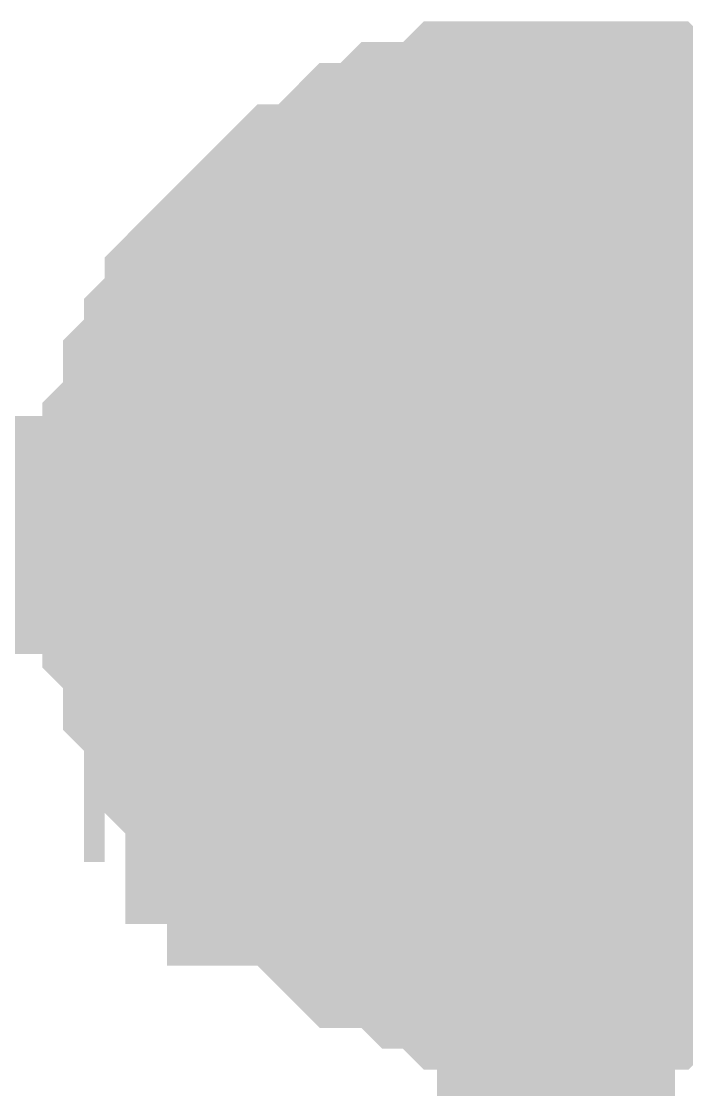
# Model space of a CAD drawing. Header units: inches. Extents: x 0 to 841, y 0 to 594.
# Drawn here: x 434.33 to 435.167, y 211.796 to 213.14 of the extents above; entities that cross this region are included whole.
import ezdxf

# ---------------------------------------------------------------- set-up
doc = ezdxf.new("R2010")
doc.units = ezdxf.units.IN
doc.layers.add('Sheet', color=255, linetype='Continuous')

msp = doc.modelspace()

# ---------------------------------------------------------------- linework, layer by layer
at = {"layer": 'Sheet'}
for points in [[(434.5062, 212.4938, 0.2997, 0.2997, 0), (434.5062, 212.5199, 0.2997, 0.2997, 0), (434.5062, 212.546, 0.2997, 0.2997, 0), (434.5062, 212.5721, 0.2997, 0.2997, 0), (434.5062, 212.5983, 0.2997, 0.2997, 0), (434.5323, 212.6244, 0.2997, 0.2997, 0), (434.5323, 212.6505, 0.2997, 0.2997, 0), (434.5323, 212.6767, 0.2997, 0.2997, 0), (434.5585, 212.7028, 0.2997, 0.2997, 0), (434.5585, 212.7028, 0.2997, 0.2997, 0), (434.5585, 212.7289, 0.2997, 0.2997, 0), (434.5846, 212.7551, 0.2997, 0.2997, 0), (434.5846, 212.7812, 0.2997, 0.2997, 0), (434.6107, 212.8073, 0.2997, 0.2997, 0), (434.6107, 212.8073, 0.2997, 0.2997, 0), (434.6369, 212.8335, 0.2997, 0.2997, 0), (434.663, 212.8596, 0.2997, 0.2997, 0), (434.663, 212.8596, 0.2997, 0.2997, 0), (434.6891, 212.8857, 0.2997, 0.2997, 0), (434.7153, 212.8857, 0.2997, 0.2997, 0), (434.7414, 212.9118, 0.2997, 0.2997, 0), (434.7414, 212.9118, 0.2997, 0.2997, 0), (434.7675, 212.938, 0.2997, 0.2997, 0), (434.7937, 212.938, 0.2997, 0.2997, 0), (434.8198, 212.9641, 0.2997, 0.2997, 0), (434.8459, 212.9641, 0.2997, 0.2997, 0), (434.872, 212.9641, 0.2997, 0.2997, 0), (434.872, 212.9641, 0.2997, 0.2997, 0), (434.8982, 212.9902, 0.2997, 0.2997, 0), (434.9243, 212.9902, 0.2997, 0.2997, 0), (434.9504, 212.9902, 0.2997, 0.2997, 0), (434.9766, 212.9902, 0.2997, 0.2997, 0), (435.0027, 212.9902, 0.2997, 0.2997, 0)], [(434.5062, 212.4938, 0.2997, 0.2997, 0), (434.5062, 212.5199, 0.2997, 0.2997, 0), (434.5062, 212.546, 0.2997, 0.2997, 0), (434.5062, 212.5721, 0.2997, 0.2997, 0), (434.5062, 212.5983, 0.2997, 0.2997, 0), (434.5323, 212.6244, 0.2997, 0.2997, 0), (434.5323, 212.6505, 0.2997, 0.2997, 0), (434.5323, 212.6767, 0.2997, 0.2997, 0), (434.5585, 212.7028, 0.2997, 0.2997, 0), (434.5585, 212.7028, 0.2997, 0.2997, 0), (434.5585, 212.7289, 0.2997, 0.2997, 0), (434.5846, 212.7551, 0.2997, 0.2997, 0), (434.5846, 212.7812, 0.2997, 0.2997, 0), (434.6107, 212.8073, 0.2997, 0.2997, 0), (434.6107, 212.8073, 0.2997, 0.2997, 0), (434.6369, 212.8335, 0.2997, 0.2997, 0), (434.663, 212.8596, 0.2997, 0.2997, 0), (434.663, 212.8596, 0.2997, 0.2997, 0), (434.6891, 212.8857, 0.2997, 0.2997, 0), (434.7153, 212.8857, 0.2997, 0.2997, 0), (434.7414, 212.9118, 0.2997, 0.2997, 0), (434.7414, 212.9118, 0.2997, 0.2997, 0), (434.7675, 212.938, 0.2997, 0.2997, 0), (434.7937, 212.938, 0.2997, 0.2997, 0), (434.8198, 212.9641, 0.2997, 0.2997, 0), (434.8459, 212.9641, 0.2997, 0.2997, 0), (434.872, 212.9641, 0.2997, 0.2997, 0), (434.872, 212.9641, 0.2997, 0.2997, 0), (434.8982, 212.9902, 0.2997, 0.2997, 0), (434.9243, 212.9902, 0.2997, 0.2997, 0), (434.9504, 212.9902, 0.2997, 0.2997, 0), (434.9766, 212.9902, 0.2997, 0.2997, 0), (435.0027, 212.9902, 0.2997, 0.2997, 0)], [(434.5062, 212.4938, 0.2997, 0.2997, 0), (434.5062, 212.5199, 0.2997, 0.2997, 0), (434.5062, 212.546, 0.2997, 0.2997, 0), (434.5062, 212.5721, 0.2997, 0.2997, 0), (434.5062, 212.5983, 0.2997, 0.2997, 0), (434.5323, 212.6244, 0.2997, 0.2997, 0), (434.5323, 212.6505, 0.2997, 0.2997, 0), (434.5323, 212.6767, 0.2997, 0.2997, 0), (434.5585, 212.7028, 0.2997, 0.2997, 0), (434.5585, 212.7028, 0.2997, 0.2997, 0), (434.5585, 212.7289, 0.2997, 0.2997, 0), (434.5846, 212.7551, 0.2997, 0.2997, 0), (434.5846, 212.7812, 0.2997, 0.2997, 0), (434.6107, 212.8073, 0.2997, 0.2997, 0), (434.6107, 212.8073, 0.2997, 0.2997, 0), (434.6369, 212.8335, 0.2997, 0.2997, 0), (434.663, 212.8596, 0.2997, 0.2997, 0), (434.663, 212.8596, 0.2997, 0.2997, 0), (434.6891, 212.8857, 0.2997, 0.2997, 0), (434.7153, 212.8857, 0.2997, 0.2997, 0), (434.7414, 212.9118, 0.2997, 0.2997, 0), (434.7414, 212.9118, 0.2997, 0.2997, 0), (434.7675, 212.938, 0.2997, 0.2997, 0), (434.7937, 212.938, 0.2997, 0.2997, 0), (434.8198, 212.9641, 0.2997, 0.2997, 0), (434.8459, 212.9641, 0.2997, 0.2997, 0), (434.872, 212.9641, 0.2997, 0.2997, 0), (434.872, 212.9641, 0.2997, 0.2997, 0), (434.8982, 212.9902, 0.2997, 0.2997, 0), (434.9243, 212.9902, 0.2997, 0.2997, 0), (434.9504, 212.9902, 0.2997, 0.2997, 0), (434.9766, 212.9902, 0.2997, 0.2997, 0), (435.0027, 212.9902, 0.2997, 0.2997, 0)], [(434.5062, 212.4938, 0.2997, 0.2997, 0), (434.5062, 212.5199, 0.2997, 0.2997, 0), (434.5062, 212.546, 0.2997, 0.2997, 0), (434.5062, 212.5721, 0.2997, 0.2997, 0), (434.5062, 212.5983, 0.2997, 0.2997, 0), (434.5323, 212.6244, 0.2997, 0.2997, 0), (434.5323, 212.6505, 0.2997, 0.2997, 0), (434.5323, 212.6767, 0.2997, 0.2997, 0), (434.5585, 212.7028, 0.2997, 0.2997, 0), (434.5585, 212.7028, 0.2997, 0.2997, 0), (434.5585, 212.7289, 0.2997, 0.2997, 0), (434.5846, 212.7551, 0.2997, 0.2997, 0), (434.5846, 212.7812, 0.2997, 0.2997, 0), (434.6107, 212.8073, 0.2997, 0.2997, 0), (434.6107, 212.8073, 0.2997, 0.2997, 0), (434.6369, 212.8335, 0.2997, 0.2997, 0), (434.663, 212.8596, 0.2997, 0.2997, 0), (434.663, 212.8596, 0.2997, 0.2997, 0), (434.6891, 212.8857, 0.2997, 0.2997, 0), (434.7153, 212.8857, 0.2997, 0.2997, 0), (434.7414, 212.9118, 0.2997, 0.2997, 0), (434.7414, 212.9118, 0.2997, 0.2997, 0), (434.7675, 212.938, 0.2997, 0.2997, 0), (434.7937, 212.938, 0.2997, 0.2997, 0), (434.8198, 212.9641, 0.2997, 0.2997, 0), (434.8459, 212.9641, 0.2997, 0.2997, 0), (434.872, 212.9641, 0.2997, 0.2997, 0), (434.872, 212.9641, 0.2997, 0.2997, 0), (434.8982, 212.9902, 0.2997, 0.2997, 0), (434.9243, 212.9902, 0.2997, 0.2997, 0), (434.9504, 212.9902, 0.2997, 0.2997, 0), (434.9766, 212.9902, 0.2997, 0.2997, 0), (435.0027, 212.9902, 0.2997, 0.2997, 0)], [(434.5062, 212.4938, 0.2997, 0.2997, 0), (434.5062, 212.5199, 0.2997, 0.2997, 0), (434.5062, 212.546, 0.2997, 0.2997, 0), (434.5062, 212.5721, 0.2997, 0.2997, 0), (434.5062, 212.5983, 0.2997, 0.2997, 0), (434.5323, 212.6244, 0.2997, 0.2997, 0), (434.5323, 212.6505, 0.2997, 0.2997, 0), (434.5323, 212.6767, 0.2997, 0.2997, 0), (434.5585, 212.7028, 0.2997, 0.2997, 0), (434.5585, 212.7028, 0.2997, 0.2997, 0), (434.5585, 212.7289, 0.2997, 0.2997, 0), (434.5846, 212.7551, 0.2997, 0.2997, 0), (434.5846, 212.7812, 0.2997, 0.2997, 0), (434.6107, 212.8073, 0.2997, 0.2997, 0), (434.6107, 212.8073, 0.2997, 0.2997, 0), (434.6369, 212.8335, 0.2997, 0.2997, 0), (434.663, 212.8596, 0.2997, 0.2997, 0), (434.663, 212.8596, 0.2997, 0.2997, 0), (434.6891, 212.8857, 0.2997, 0.2997, 0), (434.7153, 212.8857, 0.2997, 0.2997, 0), (434.7414, 212.9118, 0.2997, 0.2997, 0), (434.7414, 212.9118, 0.2997, 0.2997, 0), (434.7675, 212.938, 0.2997, 0.2997, 0), (434.7937, 212.938, 0.2997, 0.2997, 0), (434.8198, 212.9641, 0.2997, 0.2997, 0), (434.8459, 212.9641, 0.2997, 0.2997, 0), (434.872, 212.9641, 0.2997, 0.2997, 0), (434.872, 212.9641, 0.2997, 0.2997, 0), (434.8982, 212.9902, 0.2997, 0.2997, 0), (434.9243, 212.9902, 0.2997, 0.2997, 0), (434.9504, 212.9902, 0.2997, 0.2997, 0), (434.9766, 212.9902, 0.2997, 0.2997, 0), (435.0027, 212.9902, 0.2997, 0.2997, 0)], [(435.0027, 212.9902, 0.2997, 0.2997, 0), (435.0027, 212.9902, 0.2997, 0.2997, 0)], [(435.0027, 212.9902, 0.2997, 0.2997, 0), (435.0288, 212.9902, 0.2997, 0.2997, 0), (435.055, 212.9902, 0.2997, 0.2997, 0), (435.0811, 212.9902, 0.2997, 0.2997, 0), (435.1072, 212.9902, 0.2997, 0.2997, 0), (435.1334, 212.9641, 0.2997, 0.2997, 0), (435.1595, 212.9641, 0.2997, 0.2997, 0), (435.1856, 212.9641, 0.2997, 0.2997, 0), (435.2118, 212.9641, 0.2997, 0.2997, 0), (435.2379, 212.938, 0.2997, 0.2997, 0), (435.264, 212.938, 0.2997, 0.2997, 0), (435.264, 212.9118, 0.2997, 0.2997, 0), (435.2901, 212.9118, 0.2997, 0.2997, 0), (435.3163, 212.8857, 0.2997, 0.2997, 0), (435.3424, 212.8857, 0.2997, 0.2997, 0)], [(435.0027, 212.9902, 0.2997, 0.2997, 0), (435.0027, 212.9902, 0.2997, 0.2997, 0)], [(435.0027, 212.9902, 0.2997, 0.2997, 0), (435.0288, 212.9902, 0.2997, 0.2997, 0), (435.055, 212.9902, 0.2997, 0.2997, 0), (435.0811, 212.9902, 0.2997, 0.2997, 0), (435.1072, 212.9902, 0.2997, 0.2997, 0), (435.1334, 212.9641, 0.2997, 0.2997, 0), (435.1595, 212.9641, 0.2997, 0.2997, 0), (435.1856, 212.9641, 0.2997, 0.2997, 0), (435.2118, 212.9641, 0.2997, 0.2997, 0), (435.2379, 212.938, 0.2997, 0.2997, 0), (435.264, 212.938, 0.2997, 0.2997, 0), (435.264, 212.9118, 0.2997, 0.2997, 0), (435.2901, 212.9118, 0.2997, 0.2997, 0), (435.3163, 212.8857, 0.2997, 0.2997, 0), (435.3424, 212.8857, 0.2997, 0.2997, 0)], [(435.0027, 212.9902, 0.2997, 0.2997, 0), (435.0027, 212.9902, 0.2997, 0.2997, 0)], [(435.0027, 212.9902, 0.2997, 0.2997, 0), (435.0288, 212.9902, 0.2997, 0.2997, 0), (435.055, 212.9902, 0.2997, 0.2997, 0), (435.0811, 212.9902, 0.2997, 0.2997, 0), (435.1072, 212.9902, 0.2997, 0.2997, 0), (435.1334, 212.9641, 0.2997, 0.2997, 0), (435.1595, 212.9641, 0.2997, 0.2997, 0), (435.1856, 212.9641, 0.2997, 0.2997, 0), (435.2118, 212.9641, 0.2997, 0.2997, 0), (435.2379, 212.938, 0.2997, 0.2997, 0), (435.264, 212.938, 0.2997, 0.2997, 0), (435.264, 212.9118, 0.2997, 0.2997, 0), (435.2901, 212.9118, 0.2997, 0.2997, 0), (435.3163, 212.8857, 0.2997, 0.2997, 0), (435.3424, 212.8857, 0.2997, 0.2997, 0)], [(435.0027, 212.9902, 0.2997, 0.2997, 0), (435.0027, 212.9902, 0.2997, 0.2997, 0)], [(435.0027, 212.9902, 0.2997, 0.2997, 0), (435.0288, 212.9902, 0.2997, 0.2997, 0), (435.055, 212.9902, 0.2997, 0.2997, 0), (435.0811, 212.9902, 0.2997, 0.2997, 0), (435.1072, 212.9902, 0.2997, 0.2997, 0), (435.1334, 212.9641, 0.2997, 0.2997, 0), (435.1595, 212.9641, 0.2997, 0.2997, 0), (435.1856, 212.9641, 0.2997, 0.2997, 0), (435.2118, 212.9641, 0.2997, 0.2997, 0), (435.2379, 212.938, 0.2997, 0.2997, 0), (435.264, 212.938, 0.2997, 0.2997, 0), (435.264, 212.9118, 0.2997, 0.2997, 0), (435.2901, 212.9118, 0.2997, 0.2997, 0), (435.3163, 212.8857, 0.2997, 0.2997, 0), (435.3424, 212.8857, 0.2997, 0.2997, 0)], [(435.0027, 212.9902, 0.2997, 0.2997, 0), (435.0027, 212.9902, 0.2997, 0.2997, 0)], [(435.0027, 212.9902, 0.2997, 0.2997, 0), (435.0288, 212.9902, 0.2997, 0.2997, 0), (435.055, 212.9902, 0.2997, 0.2997, 0), (435.0811, 212.9902, 0.2997, 0.2997, 0), (435.1072, 212.9902, 0.2997, 0.2997, 0), (435.1334, 212.9641, 0.2997, 0.2997, 0), (435.1595, 212.9641, 0.2997, 0.2997, 0), (435.1856, 212.9641, 0.2997, 0.2997, 0), (435.2118, 212.9641, 0.2997, 0.2997, 0), (435.2379, 212.938, 0.2997, 0.2997, 0), (435.264, 212.938, 0.2997, 0.2997, 0), (435.264, 212.9118, 0.2997, 0.2997, 0), (435.2901, 212.9118, 0.2997, 0.2997, 0), (435.3163, 212.8857, 0.2997, 0.2997, 0), (435.3424, 212.8857, 0.2997, 0.2997, 0)], [(434.5062, 212.4938, 0.0991, 0.0991, 0), (434.5062, 212.5199, 0.0991, 0.0991, 0), (434.5062, 212.546, 0.0991, 0.0991, 0), (434.5062, 212.5721, 0.0991, 0.0991, 0), (434.5062, 212.5983, 0.0991, 0.0991, 0), (434.5323, 212.6244, 0.0991, 0.0991, 0), (434.5323, 212.6505, 0.0991, 0.0991, 0), (434.5323, 212.6767, 0.0991, 0.0991, 0), (434.5585, 212.7028, 0.0991, 0.0991, 0), (434.5585, 212.7028, 0.0991, 0.0991, 0), (434.5585, 212.7289, 0.0991, 0.0991, 0), (434.5846, 212.7551, 0.0991, 0.0991, 0), (434.5846, 212.7812, 0.0991, 0.0991, 0), (434.6107, 212.8073, 0.0991, 0.0991, 0), (434.6107, 212.8073, 0.0991, 0.0991, 0), (434.6369, 212.8335, 0.0991, 0.0991, 0), (434.663, 212.8596, 0.0991, 0.0991, 0), (434.663, 212.8596, 0.0991, 0.0991, 0), (434.6891, 212.8857, 0.0991, 0.0991, 0), (434.7153, 212.8857, 0.0991, 0.0991, 0), (434.7414, 212.9118, 0.0991, 0.0991, 0), (434.7414, 212.9118, 0.0991, 0.0991, 0), (434.7675, 212.938, 0.0991, 0.0991, 0), (434.7937, 212.938, 0.0991, 0.0991, 0), (434.8198, 212.9641, 0.0991, 0.0991, 0), (434.8459, 212.9641, 0.0991, 0.0991, 0), (434.872, 212.9641, 0.0991, 0.0991, 0), (434.872, 212.9641, 0.0991, 0.0991, 0), (434.8982, 212.9902, 0.0991, 0.0991, 0), (434.9243, 212.9902, 0.0991, 0.0991, 0), (434.9504, 212.9902, 0.0991, 0.0991, 0), (434.9766, 212.9902, 0.0991, 0.0991, 0), (435.0027, 212.9902, 0.0991, 0.0991, 0)], [(434.5062, 212.4938, 0.0991, 0.0991, 0), (434.5062, 212.5199, 0.0991, 0.0991, 0), (434.5062, 212.546, 0.0991, 0.0991, 0), (434.5062, 212.5721, 0.0991, 0.0991, 0), (434.5062, 212.5983, 0.0991, 0.0991, 0), (434.5323, 212.6244, 0.0991, 0.0991, 0), (434.5323, 212.6505, 0.0991, 0.0991, 0), (434.5323, 212.6767, 0.0991, 0.0991, 0), (434.5585, 212.7028, 0.0991, 0.0991, 0), (434.5585, 212.7028, 0.0991, 0.0991, 0), (434.5585, 212.7289, 0.0991, 0.0991, 0), (434.5846, 212.7551, 0.0991, 0.0991, 0), (434.5846, 212.7812, 0.0991, 0.0991, 0), (434.6107, 212.8073, 0.0991, 0.0991, 0), (434.6107, 212.8073, 0.0991, 0.0991, 0), (434.6369, 212.8335, 0.0991, 0.0991, 0), (434.663, 212.8596, 0.0991, 0.0991, 0), (434.663, 212.8596, 0.0991, 0.0991, 0), (434.6891, 212.8857, 0.0991, 0.0991, 0), (434.7153, 212.8857, 0.0991, 0.0991, 0), (434.7414, 212.9118, 0.0991, 0.0991, 0), (434.7414, 212.9118, 0.0991, 0.0991, 0), (434.7675, 212.938, 0.0991, 0.0991, 0), (434.7937, 212.938, 0.0991, 0.0991, 0), (434.8198, 212.9641, 0.0991, 0.0991, 0), (434.8459, 212.9641, 0.0991, 0.0991, 0), (434.872, 212.9641, 0.0991, 0.0991, 0), (434.872, 212.9641, 0.0991, 0.0991, 0), (434.8982, 212.9902, 0.0991, 0.0991, 0), (434.9243, 212.9902, 0.0991, 0.0991, 0), (434.9504, 212.9902, 0.0991, 0.0991, 0), (434.9766, 212.9902, 0.0991, 0.0991, 0), (435.0027, 212.9902, 0.0991, 0.0991, 0)], [(434.5062, 212.4938, 0.0991, 0.0991, 0), (434.5062, 212.5199, 0.0991, 0.0991, 0), (434.5062, 212.546, 0.0991, 0.0991, 0), (434.5062, 212.5721, 0.0991, 0.0991, 0), (434.5062, 212.5983, 0.0991, 0.0991, 0), (434.5323, 212.6244, 0.0991, 0.0991, 0), (434.5323, 212.6505, 0.0991, 0.0991, 0), (434.5323, 212.6767, 0.0991, 0.0991, 0), (434.5585, 212.7028, 0.0991, 0.0991, 0), (434.5585, 212.7028, 0.0991, 0.0991, 0), (434.5585, 212.7289, 0.0991, 0.0991, 0), (434.5846, 212.7551, 0.0991, 0.0991, 0), (434.5846, 212.7812, 0.0991, 0.0991, 0), (434.6107, 212.8073, 0.0991, 0.0991, 0), (434.6107, 212.8073, 0.0991, 0.0991, 0), (434.6369, 212.8335, 0.0991, 0.0991, 0), (434.663, 212.8596, 0.0991, 0.0991, 0), (434.663, 212.8596, 0.0991, 0.0991, 0), (434.6891, 212.8857, 0.0991, 0.0991, 0), (434.7153, 212.8857, 0.0991, 0.0991, 0), (434.7414, 212.9118, 0.0991, 0.0991, 0), (434.7414, 212.9118, 0.0991, 0.0991, 0), (434.7675, 212.938, 0.0991, 0.0991, 0), (434.7937, 212.938, 0.0991, 0.0991, 0), (434.8198, 212.9641, 0.0991, 0.0991, 0), (434.8459, 212.9641, 0.0991, 0.0991, 0), (434.872, 212.9641, 0.0991, 0.0991, 0), (434.872, 212.9641, 0.0991, 0.0991, 0), (434.8982, 212.9902, 0.0991, 0.0991, 0), (434.9243, 212.9902, 0.0991, 0.0991, 0), (434.9504, 212.9902, 0.0991, 0.0991, 0), (434.9766, 212.9902, 0.0991, 0.0991, 0), (435.0027, 212.9902, 0.0991, 0.0991, 0)], [(434.5062, 212.4938, 0.0991, 0.0991, 0), (434.5062, 212.5199, 0.0991, 0.0991, 0), (434.5062, 212.546, 0.0991, 0.0991, 0), (434.5062, 212.5721, 0.0991, 0.0991, 0), (434.5062, 212.5983, 0.0991, 0.0991, 0), (434.5323, 212.6244, 0.0991, 0.0991, 0), (434.5323, 212.6505, 0.0991, 0.0991, 0), (434.5323, 212.6767, 0.0991, 0.0991, 0), (434.5585, 212.7028, 0.0991, 0.0991, 0), (434.5585, 212.7028, 0.0991, 0.0991, 0), (434.5585, 212.7289, 0.0991, 0.0991, 0), (434.5846, 212.7551, 0.0991, 0.0991, 0), (434.5846, 212.7812, 0.0991, 0.0991, 0), (434.6107, 212.8073, 0.0991, 0.0991, 0), (434.6107, 212.8073, 0.0991, 0.0991, 0), (434.6369, 212.8335, 0.0991, 0.0991, 0), (434.663, 212.8596, 0.0991, 0.0991, 0), (434.663, 212.8596, 0.0991, 0.0991, 0), (434.6891, 212.8857, 0.0991, 0.0991, 0), (434.7153, 212.8857, 0.0991, 0.0991, 0), (434.7414, 212.9118, 0.0991, 0.0991, 0), (434.7414, 212.9118, 0.0991, 0.0991, 0), (434.7675, 212.938, 0.0991, 0.0991, 0), (434.7937, 212.938, 0.0991, 0.0991, 0), (434.8198, 212.9641, 0.0991, 0.0991, 0), (434.8459, 212.9641, 0.0991, 0.0991, 0), (434.872, 212.9641, 0.0991, 0.0991, 0), (434.872, 212.9641, 0.0991, 0.0991, 0), (434.8982, 212.9902, 0.0991, 0.0991, 0), (434.9243, 212.9902, 0.0991, 0.0991, 0), (434.9504, 212.9902, 0.0991, 0.0991, 0), (434.9766, 212.9902, 0.0991, 0.0991, 0), (435.0027, 212.9902, 0.0991, 0.0991, 0)], [(434.5062, 212.4938, 0.0991, 0.0991, 0), (434.5062, 212.5199, 0.0991, 0.0991, 0), (434.5062, 212.546, 0.0991, 0.0991, 0), (434.5062, 212.5721, 0.0991, 0.0991, 0), (434.5062, 212.5983, 0.0991, 0.0991, 0), (434.5323, 212.6244, 0.0991, 0.0991, 0), (434.5323, 212.6505, 0.0991, 0.0991, 0), (434.5323, 212.6767, 0.0991, 0.0991, 0), (434.5585, 212.7028, 0.0991, 0.0991, 0), (434.5585, 212.7028, 0.0991, 0.0991, 0), (434.5585, 212.7289, 0.0991, 0.0991, 0), (434.5846, 212.7551, 0.0991, 0.0991, 0), (434.5846, 212.7812, 0.0991, 0.0991, 0), (434.6107, 212.8073, 0.0991, 0.0991, 0), (434.6107, 212.8073, 0.0991, 0.0991, 0), (434.6369, 212.8335, 0.0991, 0.0991, 0), (434.663, 212.8596, 0.0991, 0.0991, 0), (434.663, 212.8596, 0.0991, 0.0991, 0), (434.6891, 212.8857, 0.0991, 0.0991, 0), (434.7153, 212.8857, 0.0991, 0.0991, 0), (434.7414, 212.9118, 0.0991, 0.0991, 0), (434.7414, 212.9118, 0.0991, 0.0991, 0), (434.7675, 212.938, 0.0991, 0.0991, 0), (434.7937, 212.938, 0.0991, 0.0991, 0), (434.8198, 212.9641, 0.0991, 0.0991, 0), (434.8459, 212.9641, 0.0991, 0.0991, 0), (434.872, 212.9641, 0.0991, 0.0991, 0), (434.872, 212.9641, 0.0991, 0.0991, 0), (434.8982, 212.9902, 0.0991, 0.0991, 0), (434.9243, 212.9902, 0.0991, 0.0991, 0), (434.9504, 212.9902, 0.0991, 0.0991, 0), (434.9766, 212.9902, 0.0991, 0.0991, 0), (435.0027, 212.9902, 0.0991, 0.0991, 0)], [(435.0027, 212.9902, 0.0991, 0.0991, 0), (435.0027, 212.9902, 0.0991, 0.0991, 0)], [(435.0027, 212.9902, 0.0991, 0.0991, 0), (435.0288, 212.9902, 0.0991, 0.0991, 0), (435.055, 212.9902, 0.0991, 0.0991, 0), (435.0811, 212.9902, 0.0991, 0.0991, 0), (435.1072, 212.9902, 0.0991, 0.0991, 0), (435.1334, 212.9641, 0.0991, 0.0991, 0), (435.1595, 212.9641, 0.0991, 0.0991, 0), (435.1856, 212.9641, 0.0991, 0.0991, 0), (435.2118, 212.9641, 0.0991, 0.0991, 0), (435.2379, 212.938, 0.0991, 0.0991, 0)], [(435.0027, 212.9902, 0.0991, 0.0991, 0), (435.0027, 212.9902, 0.0991, 0.0991, 0)], [(435.0027, 212.9902, 0.0991, 0.0991, 0), (435.0288, 212.9902, 0.0991, 0.0991, 0), (435.055, 212.9902, 0.0991, 0.0991, 0), (435.0811, 212.9902, 0.0991, 0.0991, 0), (435.1072, 212.9902, 0.0991, 0.0991, 0), (435.1334, 212.9641, 0.0991, 0.0991, 0), (435.1595, 212.9641, 0.0991, 0.0991, 0), (435.1856, 212.9641, 0.0991, 0.0991, 0), (435.2118, 212.9641, 0.0991, 0.0991, 0), (435.2379, 212.938, 0.0991, 0.0991, 0)], [(435.0027, 212.9902, 0.0991, 0.0991, 0), (435.0027, 212.9902, 0.0991, 0.0991, 0)], [(435.0027, 212.9902, 0.0991, 0.0991, 0), (435.0288, 212.9902, 0.0991, 0.0991, 0), (435.055, 212.9902, 0.0991, 0.0991, 0), (435.0811, 212.9902, 0.0991, 0.0991, 0), (435.1072, 212.9902, 0.0991, 0.0991, 0), (435.1334, 212.9641, 0.0991, 0.0991, 0), (435.1595, 212.9641, 0.0991, 0.0991, 0), (435.1856, 212.9641, 0.0991, 0.0991, 0), (435.2118, 212.9641, 0.0991, 0.0991, 0), (435.2379, 212.938, 0.0991, 0.0991, 0)], [(435.0027, 212.9902, 0.0991, 0.0991, 0), (435.0027, 212.9902, 0.0991, 0.0991, 0)], [(435.0027, 212.9902, 0.0991, 0.0991, 0), (435.0288, 212.9902, 0.0991, 0.0991, 0), (435.055, 212.9902, 0.0991, 0.0991, 0), (435.0811, 212.9902, 0.0991, 0.0991, 0), (435.1072, 212.9902, 0.0991, 0.0991, 0), (435.1334, 212.9641, 0.0991, 0.0991, 0), (435.1595, 212.9641, 0.0991, 0.0991, 0), (435.1856, 212.9641, 0.0991, 0.0991, 0), (435.2118, 212.9641, 0.0991, 0.0991, 0), (435.2379, 212.938, 0.0991, 0.0991, 0)], [(435.0027, 212.9902, 0.0991, 0.0991, 0), (435.0027, 212.9902, 0.0991, 0.0991, 0)], [(435.0027, 212.9902, 0.0991, 0.0991, 0), (435.0288, 212.9902, 0.0991, 0.0991, 0), (435.055, 212.9902, 0.0991, 0.0991, 0), (435.0811, 212.9902, 0.0991, 0.0991, 0), (435.1072, 212.9902, 0.0991, 0.0991, 0), (435.1334, 212.9641, 0.0991, 0.0991, 0), (435.1595, 212.9641, 0.0991, 0.0991, 0), (435.1856, 212.9641, 0.0991, 0.0991, 0), (435.2118, 212.9641, 0.0991, 0.0991, 0), (435.2379, 212.938, 0.0991, 0.0991, 0)], [(450.0019, 212.4938, 0.2997, 0.2997, 0), (445.0109, 212.4938, 0.2997, 0.2997, 0), (435.0027, 212.4938, 0.2997, 0.2997, 0), (425.0207, 212.4938, 0.2997, 0.2997, 0), (422.5121, 212.4938, 0.2997, 0.2997, 0)], [(435.0027, 211.9711, 0.2997, 0.2997, 0), (434.9766, 211.9711, 0.2997, 0.2997, 0), (434.9504, 211.9711, 0.2997, 0.2997, 0), (434.9243, 211.9711, 0.2997, 0.2997, 0), (434.8982, 211.9711, 0.2997, 0.2997, 0), (434.872, 211.9973, 0.2997, 0.2997, 0), (434.872, 211.9973, 0.2997, 0.2997, 0), (434.8459, 211.9973, 0.2997, 0.2997, 0), (434.8198, 212.0234, 0.2997, 0.2997, 0), (434.7937, 212.0234, 0.2997, 0.2997, 0), (434.7675, 212.0234, 0.2997, 0.2997, 0), (434.7414, 212.0495, 0.2997, 0.2997, 0), (434.7414, 212.0495, 0.2997, 0.2997, 0), (434.7153, 212.0757, 0.2997, 0.2997, 0), (434.6891, 212.1018, 0.2997, 0.2997, 0), (434.663, 212.1018, 0.2997, 0.2997, 0), (434.663, 212.1279, 0.2997, 0.2997, 0), (434.6369, 212.1541, 0.2997, 0.2997, 0), (434.6107, 212.1541, 0.2997, 0.2997, 0), (434.6107, 212.1802, 0.2997, 0.2997, 0), (434.5846, 212.2063, 0.2997, 0.2997, 0), (434.5846, 212.2324, 0.2997, 0.2997, 0), (434.5585, 212.2324, 0.2997, 0.2997, 0), (434.5585, 212.2586, 0.2997, 0.2997, 0), (434.5585, 212.2847, 0.2997, 0.2997, 0), (434.5323, 212.3108, 0.2997, 0.2997, 0), (434.5323, 212.337, 0.2997, 0.2997, 0), (434.5323, 212.3631, 0.2997, 0.2997, 0), (434.5062, 212.3892, 0.2997, 0.2997, 0), (434.5062, 212.4154, 0.2997, 0.2997, 0), (434.5062, 212.4415, 0.2997, 0.2997, 0), (434.5062, 212.4676, 0.2997, 0.2997, 0), (434.5062, 212.4938, 0.2997, 0.2997, 0)], [(434.5062, 212.4938, 0.2997, 0.2997, 0), (434.5062, 212.4938, 0.2997, 0.2997, 0)], [(435.0027, 211.9711, 0.2997, 0.2997, 0), (434.9766, 211.9711, 0.2997, 0.2997, 0), (434.9504, 211.9711, 0.2997, 0.2997, 0), (434.9243, 211.9711, 0.2997, 0.2997, 0), (434.8982, 211.9711, 0.2997, 0.2997, 0), (434.872, 211.9973, 0.2997, 0.2997, 0), (434.872, 211.9973, 0.2997, 0.2997, 0), (434.8459, 211.9973, 0.2997, 0.2997, 0), (434.8198, 212.0234, 0.2997, 0.2997, 0), (434.7937, 212.0234, 0.2997, 0.2997, 0), (434.7675, 212.0234, 0.2997, 0.2997, 0), (434.7414, 212.0495, 0.2997, 0.2997, 0), (434.7414, 212.0495, 0.2997, 0.2997, 0), (434.7153, 212.0757, 0.2997, 0.2997, 0), (434.6891, 212.1018, 0.2997, 0.2997, 0), (434.663, 212.1018, 0.2997, 0.2997, 0), (434.663, 212.1279, 0.2997, 0.2997, 0), (434.6369, 212.1541, 0.2997, 0.2997, 0), (434.6107, 212.1541, 0.2997, 0.2997, 0), (434.6107, 212.1802, 0.2997, 0.2997, 0), (434.5846, 212.2063, 0.2997, 0.2997, 0), (434.5846, 212.2324, 0.2997, 0.2997, 0), (434.5585, 212.2324, 0.2997, 0.2997, 0), (434.5585, 212.2586, 0.2997, 0.2997, 0), (434.5585, 212.2847, 0.2997, 0.2997, 0), (434.5323, 212.3108, 0.2997, 0.2997, 0), (434.5323, 212.337, 0.2997, 0.2997, 0), (434.5323, 212.3631, 0.2997, 0.2997, 0), (434.5062, 212.3892, 0.2997, 0.2997, 0), (434.5062, 212.4154, 0.2997, 0.2997, 0), (434.5062, 212.4415, 0.2997, 0.2997, 0), (434.5062, 212.4676, 0.2997, 0.2997, 0), (434.5062, 212.4938, 0.2997, 0.2997, 0)], [(434.5062, 212.4938, 0.2997, 0.2997, 0), (434.5062, 212.4938, 0.2997, 0.2997, 0)], [(435.0027, 211.9711, 0.2997, 0.2997, 0), (434.9766, 211.9711, 0.2997, 0.2997, 0), (434.9504, 211.9711, 0.2997, 0.2997, 0), (434.9243, 211.9711, 0.2997, 0.2997, 0), (434.8982, 211.9711, 0.2997, 0.2997, 0), (434.872, 211.9973, 0.2997, 0.2997, 0), (434.872, 211.9973, 0.2997, 0.2997, 0), (434.8459, 211.9973, 0.2997, 0.2997, 0), (434.8198, 212.0234, 0.2997, 0.2997, 0), (434.7937, 212.0234, 0.2997, 0.2997, 0), (434.7675, 212.0234, 0.2997, 0.2997, 0), (434.7414, 212.0495, 0.2997, 0.2997, 0), (434.7414, 212.0495, 0.2997, 0.2997, 0), (434.7153, 212.0757, 0.2997, 0.2997, 0), (434.6891, 212.1018, 0.2997, 0.2997, 0), (434.663, 212.1018, 0.2997, 0.2997, 0), (434.663, 212.1279, 0.2997, 0.2997, 0), (434.6369, 212.1541, 0.2997, 0.2997, 0), (434.6107, 212.1541, 0.2997, 0.2997, 0), (434.6107, 212.1802, 0.2997, 0.2997, 0), (434.5846, 212.2063, 0.2997, 0.2997, 0), (434.5846, 212.2324, 0.2997, 0.2997, 0), (434.5585, 212.2324, 0.2997, 0.2997, 0), (434.5585, 212.2586, 0.2997, 0.2997, 0), (434.5585, 212.2847, 0.2997, 0.2997, 0), (434.5323, 212.3108, 0.2997, 0.2997, 0), (434.5323, 212.337, 0.2997, 0.2997, 0), (434.5323, 212.3631, 0.2997, 0.2997, 0), (434.5062, 212.3892, 0.2997, 0.2997, 0), (434.5062, 212.4154, 0.2997, 0.2997, 0), (434.5062, 212.4415, 0.2997, 0.2997, 0), (434.5062, 212.4676, 0.2997, 0.2997, 0), (434.5062, 212.4938, 0.2997, 0.2997, 0)], [(434.5062, 212.4938, 0.2997, 0.2997, 0), (434.5062, 212.4938, 0.2997, 0.2997, 0)], [(435.0027, 211.9711, 0.2997, 0.2997, 0), (434.9766, 211.9711, 0.2997, 0.2997, 0), (434.9504, 211.9711, 0.2997, 0.2997, 0), (434.9243, 211.9711, 0.2997, 0.2997, 0), (434.8982, 211.9711, 0.2997, 0.2997, 0), (434.872, 211.9973, 0.2997, 0.2997, 0), (434.872, 211.9973, 0.2997, 0.2997, 0), (434.8459, 211.9973, 0.2997, 0.2997, 0), (434.8198, 212.0234, 0.2997, 0.2997, 0), (434.7937, 212.0234, 0.2997, 0.2997, 0), (434.7675, 212.0234, 0.2997, 0.2997, 0), (434.7414, 212.0495, 0.2997, 0.2997, 0), (434.7414, 212.0495, 0.2997, 0.2997, 0), (434.7153, 212.0757, 0.2997, 0.2997, 0), (434.6891, 212.1018, 0.2997, 0.2997, 0), (434.663, 212.1018, 0.2997, 0.2997, 0), (434.663, 212.1279, 0.2997, 0.2997, 0), (434.6369, 212.1541, 0.2997, 0.2997, 0), (434.6107, 212.1541, 0.2997, 0.2997, 0), (434.6107, 212.1802, 0.2997, 0.2997, 0), (434.5846, 212.2063, 0.2997, 0.2997, 0), (434.5846, 212.2324, 0.2997, 0.2997, 0), (434.5585, 212.2324, 0.2997, 0.2997, 0), (434.5585, 212.2586, 0.2997, 0.2997, 0), (434.5585, 212.2847, 0.2997, 0.2997, 0), (434.5323, 212.3108, 0.2997, 0.2997, 0), (434.5323, 212.337, 0.2997, 0.2997, 0), (434.5323, 212.3631, 0.2997, 0.2997, 0), (434.5062, 212.3892, 0.2997, 0.2997, 0), (434.5062, 212.4154, 0.2997, 0.2997, 0), (434.5062, 212.4415, 0.2997, 0.2997, 0), (434.5062, 212.4676, 0.2997, 0.2997, 0), (434.5062, 212.4938, 0.2997, 0.2997, 0)], [(434.5062, 212.4938, 0.2997, 0.2997, 0), (434.5062, 212.4938, 0.2997, 0.2997, 0)], [(435.0027, 211.9711, 0.2997, 0.2997, 0), (434.9766, 211.9711, 0.2997, 0.2997, 0), (434.9504, 211.9711, 0.2997, 0.2997, 0), (434.9243, 211.9711, 0.2997, 0.2997, 0), (434.8982, 211.9711, 0.2997, 0.2997, 0), (434.872, 211.9973, 0.2997, 0.2997, 0), (434.872, 211.9973, 0.2997, 0.2997, 0), (434.8459, 211.9973, 0.2997, 0.2997, 0), (434.8198, 212.0234, 0.2997, 0.2997, 0), (434.7937, 212.0234, 0.2997, 0.2997, 0), (434.7675, 212.0234, 0.2997, 0.2997, 0), (434.7414, 212.0495, 0.2997, 0.2997, 0), (434.7414, 212.0495, 0.2997, 0.2997, 0), (434.7153, 212.0757, 0.2997, 0.2997, 0), (434.6891, 212.1018, 0.2997, 0.2997, 0), (434.663, 212.1018, 0.2997, 0.2997, 0), (434.663, 212.1279, 0.2997, 0.2997, 0), (434.6369, 212.1541, 0.2997, 0.2997, 0), (434.6107, 212.1541, 0.2997, 0.2997, 0), (434.6107, 212.1802, 0.2997, 0.2997, 0), (434.5846, 212.2063, 0.2997, 0.2997, 0), (434.5846, 212.2324, 0.2997, 0.2997, 0), (434.5585, 212.2324, 0.2997, 0.2997, 0), (434.5585, 212.2586, 0.2997, 0.2997, 0), (434.5585, 212.2847, 0.2997, 0.2997, 0), (434.5323, 212.3108, 0.2997, 0.2997, 0), (434.5323, 212.337, 0.2997, 0.2997, 0), (434.5323, 212.3631, 0.2997, 0.2997, 0), (434.5062, 212.3892, 0.2997, 0.2997, 0), (434.5062, 212.4154, 0.2997, 0.2997, 0), (434.5062, 212.4415, 0.2997, 0.2997, 0), (434.5062, 212.4676, 0.2997, 0.2997, 0), (434.5062, 212.4938, 0.2997, 0.2997, 0)], [(434.5062, 212.4938, 0.2997, 0.2997, 0), (434.5062, 212.4938, 0.2997, 0.2997, 0)], [(435.0027, 208.3913, 0.2997, 0.2997, 0), (435.0027, 212.4938, 0.2997, 0.2997, 0)], [(435.0027, 211.9711, 0.0991, 0.0991, 0), (434.9766, 211.9711, 0.0991, 0.0991, 0), (434.9504, 211.9711, 0.0991, 0.0991, 0), (434.9243, 211.9711, 0.0991, 0.0991, 0), (434.8982, 211.9711, 0.0991, 0.0991, 0), (434.872, 211.9973, 0.0991, 0.0991, 0), (434.872, 211.9973, 0.0991, 0.0991, 0), (434.8459, 211.9973, 0.0991, 0.0991, 0), (434.8198, 212.0234, 0.0991, 0.0991, 0), (434.7937, 212.0234, 0.0991, 0.0991, 0), (434.7675, 212.0234, 0.0991, 0.0991, 0), (434.7414, 212.0495, 0.0991, 0.0991, 0), (434.7414, 212.0495, 0.0991, 0.0991, 0), (434.7153, 212.0757, 0.0991, 0.0991, 0), (434.6891, 212.1018, 0.0991, 0.0991, 0), (434.663, 212.1018, 0.0991, 0.0991, 0), (434.663, 212.1279, 0.0991, 0.0991, 0), (434.6369, 212.1541, 0.0991, 0.0991, 0), (434.6107, 212.1541, 0.0991, 0.0991, 0), (434.6107, 212.1802, 0.0991, 0.0991, 0), (434.5846, 212.2063, 0.0991, 0.0991, 0), (434.5846, 212.2324, 0.0991, 0.0991, 0), (434.5585, 212.2324, 0.0991, 0.0991, 0), (434.5585, 212.2586, 0.0991, 0.0991, 0), (434.5585, 212.2847, 0.0991, 0.0991, 0), (434.5323, 212.3108, 0.0991, 0.0991, 0), (434.5323, 212.337, 0.0991, 0.0991, 0), (434.5323, 212.3631, 0.0991, 0.0991, 0), (434.5062, 212.3892, 0.0991, 0.0991, 0), (434.5062, 212.4154, 0.0991, 0.0991, 0), (434.5062, 212.4415, 0.0991, 0.0991, 0), (434.5062, 212.4676, 0.0991, 0.0991, 0), (434.5062, 212.4938, 0.0991, 0.0991, 0)], [(434.5062, 212.4938, 0.0991, 0.0991, 0), (434.5062, 212.4938, 0.0991, 0.0991, 0)], [(435.0027, 211.9711, 0.0991, 0.0991, 0), (434.9766, 211.9711, 0.0991, 0.0991, 0), (434.9504, 211.9711, 0.0991, 0.0991, 0), (434.9243, 211.9711, 0.0991, 0.0991, 0), (434.8982, 211.9711, 0.0991, 0.0991, 0), (434.872, 211.9973, 0.0991, 0.0991, 0), (434.872, 211.9973, 0.0991, 0.0991, 0), (434.8459, 211.9973, 0.0991, 0.0991, 0), (434.8198, 212.0234, 0.0991, 0.0991, 0), (434.7937, 212.0234, 0.0991, 0.0991, 0), (434.7675, 212.0234, 0.0991, 0.0991, 0), (434.7414, 212.0495, 0.0991, 0.0991, 0), (434.7414, 212.0495, 0.0991, 0.0991, 0), (434.7153, 212.0757, 0.0991, 0.0991, 0), (434.6891, 212.1018, 0.0991, 0.0991, 0), (434.663, 212.1018, 0.0991, 0.0991, 0), (434.663, 212.1279, 0.0991, 0.0991, 0), (434.6369, 212.1541, 0.0991, 0.0991, 0), (434.6107, 212.1541, 0.0991, 0.0991, 0), (434.6107, 212.1802, 0.0991, 0.0991, 0), (434.5846, 212.2063, 0.0991, 0.0991, 0), (434.5846, 212.2324, 0.0991, 0.0991, 0), (434.5585, 212.2324, 0.0991, 0.0991, 0), (434.5585, 212.2586, 0.0991, 0.0991, 0), (434.5585, 212.2847, 0.0991, 0.0991, 0), (434.5323, 212.3108, 0.0991, 0.0991, 0), (434.5323, 212.337, 0.0991, 0.0991, 0), (434.5323, 212.3631, 0.0991, 0.0991, 0), (434.5062, 212.3892, 0.0991, 0.0991, 0), (434.5062, 212.4154, 0.0991, 0.0991, 0), (434.5062, 212.4415, 0.0991, 0.0991, 0), (434.5062, 212.4676, 0.0991, 0.0991, 0), (434.5062, 212.4938, 0.0991, 0.0991, 0)], [(434.5062, 212.4938, 0.0991, 0.0991, 0), (434.5062, 212.4938, 0.0991, 0.0991, 0)], [(435.0027, 211.9711, 0.0991, 0.0991, 0), (434.9766, 211.9711, 0.0991, 0.0991, 0), (434.9504, 211.9711, 0.0991, 0.0991, 0), (434.9243, 211.9711, 0.0991, 0.0991, 0), (434.8982, 211.9711, 0.0991, 0.0991, 0), (434.872, 211.9973, 0.0991, 0.0991, 0), (434.872, 211.9973, 0.0991, 0.0991, 0), (434.8459, 211.9973, 0.0991, 0.0991, 0), (434.8198, 212.0234, 0.0991, 0.0991, 0), (434.7937, 212.0234, 0.0991, 0.0991, 0), (434.7675, 212.0234, 0.0991, 0.0991, 0), (434.7414, 212.0495, 0.0991, 0.0991, 0), (434.7414, 212.0495, 0.0991, 0.0991, 0), (434.7153, 212.0757, 0.0991, 0.0991, 0), (434.6891, 212.1018, 0.0991, 0.0991, 0), (434.663, 212.1018, 0.0991, 0.0991, 0), (434.663, 212.1279, 0.0991, 0.0991, 0), (434.6369, 212.1541, 0.0991, 0.0991, 0), (434.6107, 212.1541, 0.0991, 0.0991, 0), (434.6107, 212.1802, 0.0991, 0.0991, 0), (434.5846, 212.2063, 0.0991, 0.0991, 0), (434.5846, 212.2324, 0.0991, 0.0991, 0), (434.5585, 212.2324, 0.0991, 0.0991, 0), (434.5585, 212.2586, 0.0991, 0.0991, 0), (434.5585, 212.2847, 0.0991, 0.0991, 0), (434.5323, 212.3108, 0.0991, 0.0991, 0), (434.5323, 212.337, 0.0991, 0.0991, 0), (434.5323, 212.3631, 0.0991, 0.0991, 0), (434.5062, 212.3892, 0.0991, 0.0991, 0), (434.5062, 212.4154, 0.0991, 0.0991, 0), (434.5062, 212.4415, 0.0991, 0.0991, 0), (434.5062, 212.4676, 0.0991, 0.0991, 0), (434.5062, 212.4938, 0.0991, 0.0991, 0)], [(434.5062, 212.4938, 0.0991, 0.0991, 0), (434.5062, 212.4938, 0.0991, 0.0991, 0)], [(435.0027, 211.9711, 0.0991, 0.0991, 0), (434.9766, 211.9711, 0.0991, 0.0991, 0), (434.9504, 211.9711, 0.0991, 0.0991, 0), (434.9243, 211.9711, 0.0991, 0.0991, 0), (434.8982, 211.9711, 0.0991, 0.0991, 0), (434.872, 211.9973, 0.0991, 0.0991, 0), (434.872, 211.9973, 0.0991, 0.0991, 0), (434.8459, 211.9973, 0.0991, 0.0991, 0), (434.8198, 212.0234, 0.0991, 0.0991, 0), (434.7937, 212.0234, 0.0991, 0.0991, 0), (434.7675, 212.0234, 0.0991, 0.0991, 0), (434.7414, 212.0495, 0.0991, 0.0991, 0), (434.7414, 212.0495, 0.0991, 0.0991, 0), (434.7153, 212.0757, 0.0991, 0.0991, 0), (434.6891, 212.1018, 0.0991, 0.0991, 0), (434.663, 212.1018, 0.0991, 0.0991, 0), (434.663, 212.1279, 0.0991, 0.0991, 0), (434.6369, 212.1541, 0.0991, 0.0991, 0), (434.6107, 212.1541, 0.0991, 0.0991, 0), (434.6107, 212.1802, 0.0991, 0.0991, 0), (434.5846, 212.2063, 0.0991, 0.0991, 0), (434.5846, 212.2324, 0.0991, 0.0991, 0), (434.5585, 212.2324, 0.0991, 0.0991, 0), (434.5585, 212.2586, 0.0991, 0.0991, 0), (434.5585, 212.2847, 0.0991, 0.0991, 0), (434.5323, 212.3108, 0.0991, 0.0991, 0), (434.5323, 212.337, 0.0991, 0.0991, 0), (434.5323, 212.3631, 0.0991, 0.0991, 0), (434.5062, 212.3892, 0.0991, 0.0991, 0), (434.5062, 212.4154, 0.0991, 0.0991, 0), (434.5062, 212.4415, 0.0991, 0.0991, 0), (434.5062, 212.4676, 0.0991, 0.0991, 0), (434.5062, 212.4938, 0.0991, 0.0991, 0)], [(434.5062, 212.4938, 0.0991, 0.0991, 0), (434.5062, 212.4938, 0.0991, 0.0991, 0)], [(435.0027, 211.9711, 0.0991, 0.0991, 0), (434.9766, 211.9711, 0.0991, 0.0991, 0), (434.9504, 211.9711, 0.0991, 0.0991, 0), (434.9243, 211.9711, 0.0991, 0.0991, 0), (434.8982, 211.9711, 0.0991, 0.0991, 0), (434.872, 211.9973, 0.0991, 0.0991, 0), (434.872, 211.9973, 0.0991, 0.0991, 0), (434.8459, 211.9973, 0.0991, 0.0991, 0), (434.8198, 212.0234, 0.0991, 0.0991, 0), (434.7937, 212.0234, 0.0991, 0.0991, 0), (434.7675, 212.0234, 0.0991, 0.0991, 0), (434.7414, 212.0495, 0.0991, 0.0991, 0), (434.7414, 212.0495, 0.0991, 0.0991, 0), (434.7153, 212.0757, 0.0991, 0.0991, 0), (434.6891, 212.1018, 0.0991, 0.0991, 0), (434.663, 212.1018, 0.0991, 0.0991, 0), (434.663, 212.1279, 0.0991, 0.0991, 0), (434.6369, 212.1541, 0.0991, 0.0991, 0), (434.6107, 212.1541, 0.0991, 0.0991, 0), (434.6107, 212.1802, 0.0991, 0.0991, 0), (434.5846, 212.2063, 0.0991, 0.0991, 0), (434.5846, 212.2324, 0.0991, 0.0991, 0), (434.5585, 212.2324, 0.0991, 0.0991, 0), (434.5585, 212.2586, 0.0991, 0.0991, 0), (434.5585, 212.2847, 0.0991, 0.0991, 0), (434.5323, 212.3108, 0.0991, 0.0991, 0), (434.5323, 212.337, 0.0991, 0.0991, 0), (434.5323, 212.3631, 0.0991, 0.0991, 0), (434.5062, 212.3892, 0.0991, 0.0991, 0), (434.5062, 212.4154, 0.0991, 0.0991, 0), (434.5062, 212.4415, 0.0991, 0.0991, 0), (434.5062, 212.4676, 0.0991, 0.0991, 0), (434.5062, 212.4938, 0.0991, 0.0991, 0)], [(434.5062, 212.4938, 0.0991, 0.0991, 0), (434.5062, 212.4938, 0.0991, 0.0991, 0)], [(435.3424, 212.1018, 0.2997, 0.2997, 0), (435.3163, 212.0757, 0.2997, 0.2997, 0), (435.2901, 212.0495, 0.2997, 0.2997, 0), (435.264, 212.0495, 0.2997, 0.2997, 0), (435.264, 212.0234, 0.2997, 0.2997, 0), (435.2379, 212.0234, 0.2997, 0.2997, 0), (435.2118, 212.0234, 0.2997, 0.2997, 0), (435.1856, 211.9973, 0.2997, 0.2997, 0), (435.1595, 211.9973, 0.2997, 0.2997, 0), (435.1334, 211.9973, 0.2997, 0.2997, 0), (435.1072, 211.9711, 0.2997, 0.2997, 0), (435.0811, 211.9711, 0.2997, 0.2997, 0), (435.055, 211.9711, 0.2997, 0.2997, 0), (435.0288, 211.9711, 0.2997, 0.2997, 0), (435.0027, 211.9711, 0.2997, 0.2997, 0)], [(435.3424, 212.1018, 0.2997, 0.2997, 0), (435.3163, 212.0757, 0.2997, 0.2997, 0), (435.2901, 212.0495, 0.2997, 0.2997, 0), (435.264, 212.0495, 0.2997, 0.2997, 0), (435.264, 212.0234, 0.2997, 0.2997, 0), (435.2379, 212.0234, 0.2997, 0.2997, 0), (435.2118, 212.0234, 0.2997, 0.2997, 0), (435.1856, 211.9973, 0.2997, 0.2997, 0), (435.1595, 211.9973, 0.2997, 0.2997, 0), (435.1334, 211.9973, 0.2997, 0.2997, 0), (435.1072, 211.9711, 0.2997, 0.2997, 0), (435.0811, 211.9711, 0.2997, 0.2997, 0), (435.055, 211.9711, 0.2997, 0.2997, 0), (435.0288, 211.9711, 0.2997, 0.2997, 0), (435.0027, 211.9711, 0.2997, 0.2997, 0)], [(435.3424, 212.1018, 0.2997, 0.2997, 0), (435.3163, 212.0757, 0.2997, 0.2997, 0), (435.2901, 212.0495, 0.2997, 0.2997, 0), (435.264, 212.0495, 0.2997, 0.2997, 0), (435.264, 212.0234, 0.2997, 0.2997, 0), (435.2379, 212.0234, 0.2997, 0.2997, 0), (435.2118, 212.0234, 0.2997, 0.2997, 0), (435.1856, 211.9973, 0.2997, 0.2997, 0), (435.1595, 211.9973, 0.2997, 0.2997, 0), (435.1334, 211.9973, 0.2997, 0.2997, 0), (435.1072, 211.9711, 0.2997, 0.2997, 0), (435.0811, 211.9711, 0.2997, 0.2997, 0), (435.055, 211.9711, 0.2997, 0.2997, 0), (435.0288, 211.9711, 0.2997, 0.2997, 0), (435.0027, 211.9711, 0.2997, 0.2997, 0)], [(435.3424, 212.1018, 0.2997, 0.2997, 0), (435.3163, 212.0757, 0.2997, 0.2997, 0), (435.2901, 212.0495, 0.2997, 0.2997, 0), (435.264, 212.0495, 0.2997, 0.2997, 0), (435.264, 212.0234, 0.2997, 0.2997, 0), (435.2379, 212.0234, 0.2997, 0.2997, 0), (435.2118, 212.0234, 0.2997, 0.2997, 0), (435.1856, 211.9973, 0.2997, 0.2997, 0), (435.1595, 211.9973, 0.2997, 0.2997, 0), (435.1334, 211.9973, 0.2997, 0.2997, 0), (435.1072, 211.9711, 0.2997, 0.2997, 0), (435.0811, 211.9711, 0.2997, 0.2997, 0), (435.055, 211.9711, 0.2997, 0.2997, 0), (435.0288, 211.9711, 0.2997, 0.2997, 0), (435.0027, 211.9711, 0.2997, 0.2997, 0)], [(435.3424, 212.1018, 0.2997, 0.2997, 0), (435.3163, 212.0757, 0.2997, 0.2997, 0), (435.2901, 212.0495, 0.2997, 0.2997, 0), (435.264, 212.0495, 0.2997, 0.2997, 0), (435.264, 212.0234, 0.2997, 0.2997, 0), (435.2379, 212.0234, 0.2997, 0.2997, 0), (435.2118, 212.0234, 0.2997, 0.2997, 0), (435.1856, 211.9973, 0.2997, 0.2997, 0), (435.1595, 211.9973, 0.2997, 0.2997, 0), (435.1334, 211.9973, 0.2997, 0.2997, 0), (435.1072, 211.9711, 0.2997, 0.2997, 0), (435.0811, 211.9711, 0.2997, 0.2997, 0), (435.055, 211.9711, 0.2997, 0.2997, 0), (435.0288, 211.9711, 0.2997, 0.2997, 0), (435.0027, 211.9711, 0.2997, 0.2997, 0)], [(435.2379, 212.0234, 0.0991, 0.0991, 0), (435.2118, 212.0234, 0.0991, 0.0991, 0), (435.1856, 211.9973, 0.0991, 0.0991, 0), (435.1595, 211.9973, 0.0991, 0.0991, 0), (435.1334, 211.9973, 0.0991, 0.0991, 0), (435.1072, 211.9711, 0.0991, 0.0991, 0), (435.0811, 211.9711, 0.0991, 0.0991, 0), (435.055, 211.9711, 0.0991, 0.0991, 0), (435.0288, 211.9711, 0.0991, 0.0991, 0), (435.0027, 211.9711, 0.0991, 0.0991, 0)], [(435.2379, 212.0234, 0.0991, 0.0991, 0), (435.2118, 212.0234, 0.0991, 0.0991, 0), (435.1856, 211.9973, 0.0991, 0.0991, 0), (435.1595, 211.9973, 0.0991, 0.0991, 0), (435.1334, 211.9973, 0.0991, 0.0991, 0), (435.1072, 211.9711, 0.0991, 0.0991, 0), (435.0811, 211.9711, 0.0991, 0.0991, 0), (435.055, 211.9711, 0.0991, 0.0991, 0), (435.0288, 211.9711, 0.0991, 0.0991, 0), (435.0027, 211.9711, 0.0991, 0.0991, 0)], [(435.2379, 212.0234, 0.0991, 0.0991, 0), (435.2118, 212.0234, 0.0991, 0.0991, 0), (435.1856, 211.9973, 0.0991, 0.0991, 0), (435.1595, 211.9973, 0.0991, 0.0991, 0), (435.1334, 211.9973, 0.0991, 0.0991, 0), (435.1072, 211.9711, 0.0991, 0.0991, 0), (435.0811, 211.9711, 0.0991, 0.0991, 0), (435.055, 211.9711, 0.0991, 0.0991, 0), (435.0288, 211.9711, 0.0991, 0.0991, 0), (435.0027, 211.9711, 0.0991, 0.0991, 0)], [(435.2379, 212.0234, 0.0991, 0.0991, 0), (435.2118, 212.0234, 0.0991, 0.0991, 0), (435.1856, 211.9973, 0.0991, 0.0991, 0), (435.1595, 211.9973, 0.0991, 0.0991, 0), (435.1334, 211.9973, 0.0991, 0.0991, 0), (435.1072, 211.9711, 0.0991, 0.0991, 0), (435.0811, 211.9711, 0.0991, 0.0991, 0), (435.055, 211.9711, 0.0991, 0.0991, 0), (435.0288, 211.9711, 0.0991, 0.0991, 0), (435.0027, 211.9711, 0.0991, 0.0991, 0)], [(435.2379, 212.0234, 0.0991, 0.0991, 0), (435.2118, 212.0234, 0.0991, 0.0991, 0), (435.1856, 211.9973, 0.0991, 0.0991, 0), (435.1595, 211.9973, 0.0991, 0.0991, 0), (435.1334, 211.9973, 0.0991, 0.0991, 0), (435.1072, 211.9711, 0.0991, 0.0991, 0), (435.0811, 211.9711, 0.0991, 0.0991, 0), (435.055, 211.9711, 0.0991, 0.0991, 0), (435.0288, 211.9711, 0.0991, 0.0991, 0), (435.0027, 211.9711, 0.0991, 0.0991, 0)]]:
    msp.add_lwpolyline(points, format="xyseb", dxfattribs=at)
msp.add_lwpolyline([(434.746, 212.5, 0.508, 0.508, 1), (435.254, 212.5, 0.508, 0.508, 1)], format="xyseb", close=True, dxfattribs=at)

doc.saveas('drawing.dxf')
